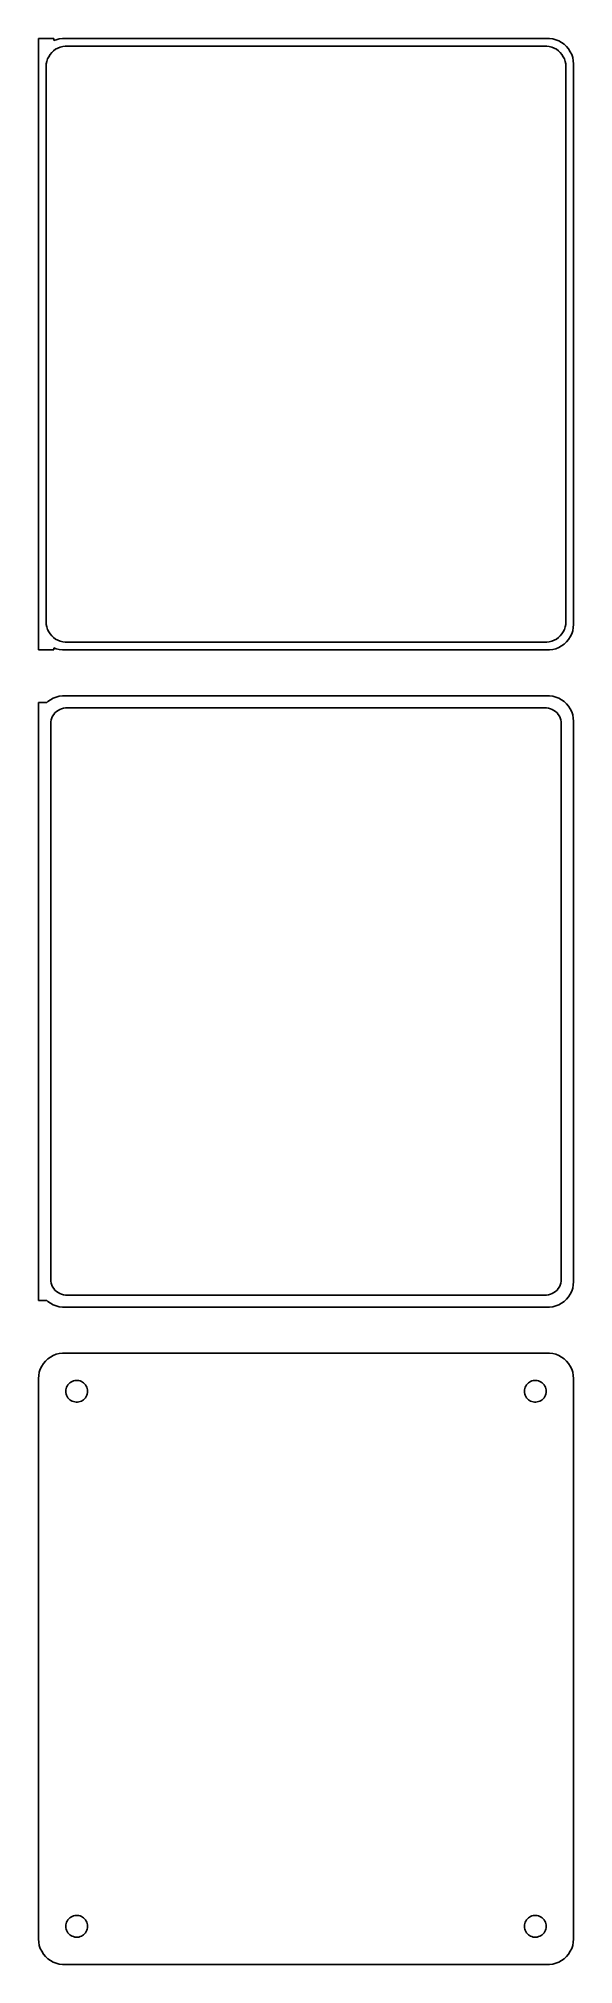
# Model space of a CAD drawing. Header units: metres. Extents: x -52 to 52, y 327 to 705.
import ezdxf

# ---------------------------------------------------------------- set-up
doc = ezdxf.new("R2010")
doc.units = ezdxf.units.M

msp = doc.modelspace()

# ---------------------------------------------------------------- linework, layer by layer
for p, q in [((-49.5, 704.979), (-52.5, 704.979)), ((-52.5, 704.979), (-52.5, 585.021)), ((-49.5, 704.575), (-49.5, 704.979)), ((-49.0451, 704.755), (-49.5, 704.575)), ((-49.1433, 702.877), (-48.7031, 703.119)), ((-48.4369, 704.911), (-49.0451, 704.755)), ((-48.7031, 703.119), (-48.2361, 703.304)), ((-47.8139, 704.99), (-48.4369, 704.911)), ((-48.2361, 703.304), (-47.7495, 703.429)), ((47.8139, 704.99), (-47.8139, 704.99)), ((-47.7495, 703.429), (-47.2512, 703.492)), ((-47.2512, 703.492), (47.2512, 703.492)), ((47.2512, 703.492), (47.7495, 703.429)), ((47.7495, 703.429), (48.2361, 703.304)), ((48.4369, 704.911), (47.8139, 704.99)), ((48.2361, 703.304), (48.7031, 703.119)), ((49.0451, 704.755), (48.4369, 704.911)), ((48.7031, 703.119), (49.1433, 702.877)), ((49.6289, 704.524), (49.0451, 704.755)), ((50.1791, 704.222), (49.6289, 704.524)), ((50.6871, 703.853), (50.1791, 704.222)), ((51.1448, 703.423), (50.6871, 703.853)), ((51.5451, 702.939), (51.1448, 703.423)), ((-51, 699.5), (-50.9685, 700.001)), ((-51, 590.5), (-51, 699.5)), ((-50.9685, 700.001), (-50.8743, 700.495)), ((-50.8743, 700.495), (-50.7191, 700.972)), ((-50.7191, 700.972), (-50.5052, 701.427)), ((-50.5052, 701.427), (-50.2361, 701.851)), ((-50.2361, 701.851), (-49.9159, 702.238)), ((-49.9159, 702.238), (-49.5497, 702.582)), ((-49.5497, 702.582), (-49.1433, 702.877)), ((49.1433, 702.877), (49.5497, 702.582)), ((49.5497, 702.582), (49.9159, 702.238)), ((49.9159, 702.238), (50.2361, 701.851)), ((50.2361, 701.851), (50.5052, 701.427)), ((50.5052, 701.427), (50.7191, 700.972)), ((50.7191, 700.972), (50.8743, 700.495)), ((50.8743, 700.495), (50.9685, 700.001)), ((50.9685, 700.001), (51, 699.5)), ((51, 699.5), (51, 590.5)), ((51.8815, 702.409), (51.5451, 702.939)), ((52.1489, 701.841), (51.8815, 702.409)), ((52.3429, 701.243), (52.1489, 701.841)), ((52.4606, 700.627), (52.3429, 701.243)), ((52.5, 700), (52.4606, 700.627)), ((52.5, 590), (52.5, 700)), ((-50.9685, 589.999), (-51, 590.5)), ((-50.8743, 589.505), (-50.9685, 589.999)), ((50.9685, 589.999), (50.8743, 589.505)), ((51, 590.5), (50.9685, 589.999)), ((52.4606, 589.373), (52.5, 590)), ((-50.7191, 589.028), (-50.8743, 589.505)), ((-50.5052, 588.573), (-50.7191, 589.028)), ((-50.2361, 588.149), (-50.5052, 588.573)), ((-49.9159, 587.762), (-50.2361, 588.149)), ((-49.5497, 587.418), (-49.9159, 587.762)), ((-49.1433, 587.123), (-49.5497, 587.418)), ((-48.7031, 586.881), (-49.1433, 587.123)), ((-48.2361, 586.696), (-48.7031, 586.881)), ((-47.7495, 586.571), (-48.2361, 586.696)), ((-47.2512, 586.508), (-47.7495, 586.571)), ((47.2512, 586.508), (-47.2512, 586.508)), ((47.7495, 586.571), (47.2512, 586.508)), ((48.2361, 586.696), (47.7495, 586.571)), ((48.7031, 586.881), (48.2361, 586.696)), ((49.1433, 587.123), (48.7031, 586.881)), ((49.5497, 587.418), (49.1433, 587.123)), ((49.9159, 587.762), (49.5497, 587.418)), ((50.2361, 588.149), (49.9159, 587.762)), ((50.1791, 585.778), (50.6871, 586.147)), ((50.5052, 588.573), (50.2361, 588.149)), ((50.7191, 589.028), (50.5052, 588.573)), ((50.6871, 586.147), (51.1448, 586.577)), ((50.8743, 589.505), (50.7191, 589.028)), ((51.1448, 586.577), (51.5451, 587.061)), ((51.5451, 587.061), (51.8815, 587.591)), ((51.8815, 587.591), (52.1489, 588.159)), ((52.1489, 588.159), (52.3429, 588.757)), ((52.3429, 588.757), (52.4606, 589.373)), ((-52.5, 585.021), (-49.5, 585.021)), ((-49.5, 585.021), (-49.5, 585.425)), ((-49.5, 585.425), (-49.0451, 585.245)), ((-49.0451, 585.245), (-48.4369, 585.089)), ((-48.4369, 585.089), (-47.8139, 585.01)), ((-47.8139, 585.01), (47.8139, 585.01)), ((47.8139, 585.01), (48.4369, 585.089)), ((48.4369, 585.089), (49.0451, 585.245)), ((49.0451, 585.245), (49.6289, 585.476)), ((49.6289, 585.476), (50.1791, 585.778)), ((-50.9, 574.653), (-52.5, 574.653)), ((-52.5, 574.653), (-52.5, 457.347)), ((-50.6871, 574.853), (-50.9, 574.653)), ((-50.1791, 575.222), (-50.6871, 574.853)), ((-49.6289, 575.524), (-50.1791, 575.222)), ((-49.0451, 575.755), (-49.6289, 575.524)), ((-48.4369, 575.911), (-49.0451, 575.755)), ((-47.8139, 575.99), (-48.4369, 575.911)), ((47.8139, 575.99), (-47.8139, 575.99)), ((48.4369, 575.911), (47.8139, 575.99)), ((49.0451, 575.755), (48.4369, 575.911)), ((49.6289, 575.524), (49.0451, 575.755)), ((50.1791, 575.222), (49.6289, 575.524)), ((50.6871, 574.853), (50.1791, 575.222)), ((51.1448, 574.423), (50.6871, 574.853)), ((-50.1129, 570.5), (-50.0884, 570.89)), ((-50.0884, 570.89), (-50.0151, 571.274)), ((-50.0151, 571.274), (-49.8943, 571.646)), ((-49.8943, 571.646), (-49.7279, 572)), ((-49.7279, 572), (-49.5184, 572.33)), ((-49.5184, 572.33), (-49.2692, 572.631)), ((-49.2692, 572.631), (-48.9842, 572.899)), ((-48.9842, 572.899), (-48.668, 573.128)), ((-48.668, 573.128), (-48.3254, 573.317)), ((-48.3254, 573.317), (-47.9619, 573.461)), ((-47.9619, 573.461), (-47.5833, 573.558)), ((-47.5833, 573.558), (-47.1954, 573.607)), ((-47.1954, 573.607), (47.1954, 573.607)), ((47.1954, 573.607), (47.5833, 573.558)), ((47.5833, 573.558), (47.9619, 573.461)), ((47.9619, 573.461), (48.3254, 573.317)), ((48.3254, 573.317), (48.668, 573.128)), ((48.668, 573.128), (48.9842, 572.899)), ((48.9842, 572.899), (49.2692, 572.631)), ((49.2692, 572.631), (49.5184, 572.33)), ((49.5184, 572.33), (49.7279, 572)), ((49.7279, 572), (49.8943, 571.646)), ((49.8943, 571.646), (50.0151, 571.274)), ((50.0151, 571.274), (50.0884, 570.89)), ((50.0884, 570.89), (50.1129, 570.5)), ((51.5451, 573.939), (51.1448, 574.423)), ((51.8815, 573.409), (51.5451, 573.939)), ((52.1489, 572.841), (51.8815, 573.409)), ((52.3429, 572.243), (52.1489, 572.841)), ((52.4606, 571.627), (52.3429, 572.243)), ((52.5, 571), (52.4606, 571.627)), ((52.5, 461), (52.5, 571)), ((-50.1129, 461.5), (-50.1129, 570.5)), ((50.1129, 570.5), (50.1129, 461.5)), ((-50.0884, 461.11), (-50.1129, 461.5)), ((50.1129, 461.5), (50.0884, 461.11)), ((-50.0151, 460.726), (-50.0884, 461.11)), ((-49.8943, 460.354), (-50.0151, 460.726)), ((-49.7279, 460), (-49.8943, 460.354)), ((-49.5184, 459.67), (-49.7279, 460)), ((-49.2692, 459.369), (-49.5184, 459.67)), ((-48.9842, 459.101), (-49.2692, 459.369)), ((-48.668, 458.872), (-48.9842, 459.101)), ((-48.3254, 458.683), (-48.668, 458.872)), ((-47.9619, 458.539), (-48.3254, 458.683)), ((-47.5833, 458.442), (-47.9619, 458.539)), ((-47.1954, 458.393), (-47.5833, 458.442)), ((47.1954, 458.393), (-47.1954, 458.393)), ((47.5833, 458.442), (47.1954, 458.393)), ((47.9619, 458.539), (47.5833, 458.442)), ((48.3254, 458.683), (47.9619, 458.539)), ((48.668, 458.872), (48.3254, 458.683)), ((48.9842, 459.101), (48.668, 458.872)), ((49.2692, 459.369), (48.9842, 459.101)), ((49.5184, 459.67), (49.2692, 459.369)), ((49.7279, 460), (49.5184, 459.67)), ((49.8943, 460.354), (49.7279, 460)), ((50.0151, 460.726), (49.8943, 460.354)), ((50.0884, 461.11), (50.0151, 460.726)), ((50.6871, 457.147), (51.1448, 457.577)), ((51.1448, 457.577), (51.5451, 458.061)), ((51.5451, 458.061), (51.8815, 458.591)), ((51.8815, 458.591), (52.1489, 459.159)), ((52.1489, 459.159), (52.3429, 459.757)), ((52.3429, 459.757), (52.4606, 460.373)), ((52.4606, 460.373), (52.5, 461)), ((-52.5, 457.347), (-50.9, 457.347)), ((-50.9, 457.347), (-50.6871, 457.147)), ((-50.6871, 457.147), (-50.1791, 456.778)), ((-50.1791, 456.778), (-49.6289, 456.476)), ((-49.6289, 456.476), (-49.0451, 456.245)), ((-49.0451, 456.245), (-48.4369, 456.089)), ((-48.4369, 456.089), (-47.8139, 456.01)), ((-47.8139, 456.01), (47.8139, 456.01)), ((47.8139, 456.01), (48.4369, 456.089)), ((48.4369, 456.089), (49.0451, 456.245)), ((49.0451, 456.245), (49.6289, 456.476)), ((49.6289, 456.476), (50.1791, 456.778)), ((50.1791, 456.778), (50.6871, 457.147)), ((-50.1791, 446.222), (-50.6871, 445.853)), ((-49.6289, 446.524), (-50.1791, 446.222)), ((-49.0451, 446.755), (-49.6289, 446.524)), ((-48.4369, 446.911), (-49.0451, 446.755)), ((-47.8139, 446.99), (-48.4369, 446.911)), ((47.8139, 446.99), (-47.8139, 446.99)), ((48.4369, 446.911), (47.8139, 446.99)), ((49.0451, 446.755), (48.4369, 446.911)), ((49.6289, 446.524), (49.0451, 446.755)), ((50.1791, 446.222), (49.6289, 446.524)), ((50.6871, 445.853), (50.1791, 446.222)), ((-52.4606, 442.627), (-52.5, 442)), ((-52.3429, 443.243), (-52.4606, 442.627)), ((-52.1489, 443.841), (-52.3429, 443.243)), ((-51.8815, 444.409), (-52.1489, 443.841)), ((-51.5451, 444.939), (-51.8815, 444.409)), ((-51.1448, 445.423), (-51.5451, 444.939)), ((-50.6871, 445.853), (-51.1448, 445.423)), ((51.1448, 445.423), (50.6871, 445.853)), ((51.5451, 444.939), (51.1448, 445.423)), ((51.8815, 444.409), (51.5451, 444.939)), ((52.1489, 443.841), (51.8815, 444.409)), ((52.3429, 443.243), (52.1489, 443.841)), ((52.4606, 442.627), (52.3429, 443.243)), ((52.5, 442), (52.4606, 442.627)), ((-52.5, 442), (-52.5, 332)), ((-47.1353, 439.5), (-47.1185, 439.768)), ((-47.1185, 439.232), (-47.1353, 439.5)), ((-47.1185, 439.768), (-47.0682, 440.031)), ((-47.0682, 438.969), (-47.1185, 439.232)), ((-47.0682, 440.031), (-46.9853, 440.286)), ((-46.9853, 438.714), (-47.0682, 438.969)), ((-46.9853, 440.286), (-46.8712, 440.529)), ((-46.8712, 438.471), (-46.9853, 438.714)), ((-46.8712, 440.529), (-46.7275, 440.755)), ((-46.7275, 438.245), (-46.8712, 438.471)), ((-46.7275, 440.755), (-46.5565, 440.962)), ((-46.5565, 440.962), (-46.3611, 441.145)), ((-46.3611, 441.145), (-46.1441, 441.303)), ((-46.1441, 441.303), (-45.9092, 441.432)), ((-45.9092, 441.432), (-45.6598, 441.531)), ((-45.6598, 441.531), (-45.4001, 441.597)), ((-45.4001, 441.597), (-45.1341, 441.631)), ((-45.1341, 441.631), (-44.8659, 441.631)), ((-44.8659, 441.631), (-44.5999, 441.597)), ((-44.5999, 441.597), (-44.3401, 441.531)), ((-44.3401, 441.531), (-44.0908, 441.432)), ((-44.0908, 441.432), (-43.8559, 441.303)), ((-43.8559, 441.303), (-43.6389, 441.145)), ((-43.6389, 441.145), (-43.4434, 440.962)), ((-43.4434, 440.962), (-43.2725, 440.755)), ((-43.2725, 440.755), (-43.1288, 440.529)), ((-43.1288, 438.471), (-43.2725, 438.245)), ((-43.1288, 440.529), (-43.0146, 440.286)), ((-43.0146, 438.714), (-43.1288, 438.471)), ((-43.0146, 440.286), (-42.9318, 440.031)), ((-42.9318, 438.969), (-43.0146, 438.714)), ((-42.9318, 440.031), (-42.8815, 439.768)), ((-42.8815, 439.232), (-42.9318, 438.969)), ((-42.8815, 439.768), (-42.8647, 439.5)), ((-42.8647, 439.5), (-42.8815, 439.232)), ((42.8647, 439.5), (42.8815, 439.768)), ((42.8815, 439.232), (42.8647, 439.5)), ((42.8815, 439.768), (42.9318, 440.031)), ((42.9318, 438.969), (42.8815, 439.232)), ((42.9318, 440.031), (43.0146, 440.286)), ((43.0146, 438.714), (42.9318, 438.969)), ((43.0146, 440.286), (43.1288, 440.529)), ((43.1288, 438.471), (43.0146, 438.714)), ((43.1288, 440.529), (43.2725, 440.755)), ((43.2725, 438.245), (43.1288, 438.471)), ((43.2725, 440.755), (43.4434, 440.962)), ((43.4434, 440.962), (43.6389, 441.145)), ((43.6389, 441.145), (43.8559, 441.303)), ((43.8559, 441.303), (44.0908, 441.432)), ((44.0908, 441.432), (44.3401, 441.531)), ((44.3401, 441.531), (44.5999, 441.597)), ((44.5999, 441.597), (44.8659, 441.631)), ((44.8659, 441.631), (45.1341, 441.631)), ((45.1341, 441.631), (45.4001, 441.597)), ((45.4001, 441.597), (45.6598, 441.531)), ((45.6598, 441.531), (45.9092, 441.432)), ((45.9092, 441.432), (46.1441, 441.303)), ((46.1441, 441.303), (46.3611, 441.145)), ((46.3611, 441.145), (46.5565, 440.962)), ((46.5565, 440.962), (46.7275, 440.755)), ((46.7275, 440.755), (46.8712, 440.529)), ((46.8712, 438.471), (46.7275, 438.245)), ((46.8712, 440.529), (46.9853, 440.286)), ((46.9853, 438.714), (46.8712, 438.471)), ((46.9853, 440.286), (47.0682, 440.031)), ((47.0682, 438.969), (46.9853, 438.714)), ((47.0682, 440.031), (47.1185, 439.768)), ((47.1185, 439.232), (47.0682, 438.969)), ((47.1185, 439.768), (47.1353, 439.5)), ((47.1353, 439.5), (47.1185, 439.232)), ((52.5, 332), (52.5, 442)), ((-46.5565, 438.038), (-46.7275, 438.245)), ((-46.3611, 437.855), (-46.5565, 438.038)), ((-46.1441, 437.697), (-46.3611, 437.855)), ((-45.9092, 437.568), (-46.1441, 437.697)), ((-45.6598, 437.469), (-45.9092, 437.568)), ((-45.4001, 437.403), (-45.6598, 437.469)), ((-45.1341, 437.369), (-45.4001, 437.403)), ((-44.8659, 437.369), (-45.1341, 437.369)), ((-44.5999, 437.403), (-44.8659, 437.369)), ((-44.3401, 437.469), (-44.5999, 437.403)), ((-44.0908, 437.568), (-44.3401, 437.469)), ((-43.8559, 437.697), (-44.0908, 437.568)), ((-43.6389, 437.855), (-43.8559, 437.697)), ((-43.4434, 438.038), (-43.6389, 437.855)), ((-43.2725, 438.245), (-43.4434, 438.038)), ((43.4434, 438.038), (43.2725, 438.245)), ((43.6389, 437.855), (43.4434, 438.038)), ((43.8559, 437.697), (43.6389, 437.855)), ((44.0908, 437.568), (43.8559, 437.697)), ((44.3401, 437.469), (44.0908, 437.568)), ((44.5999, 437.403), (44.3401, 437.469)), ((44.8659, 437.369), (44.5999, 437.403)), ((45.1341, 437.369), (44.8659, 437.369)), ((45.4001, 437.403), (45.1341, 437.369)), ((45.6598, 437.469), (45.4001, 437.403)), ((45.9092, 437.568), (45.6598, 437.469)), ((46.1441, 437.697), (45.9092, 437.568)), ((46.3611, 437.855), (46.1441, 437.697)), ((46.5565, 438.038), (46.3611, 437.855)), ((46.7275, 438.245), (46.5565, 438.038)), ((-46.1441, 336.303), (-45.9092, 336.432)), ((-45.9092, 336.432), (-45.6598, 336.531)), ((-45.6598, 336.531), (-45.4001, 336.597)), ((-45.4001, 336.597), (-45.1341, 336.631)), ((-45.1341, 336.631), (-44.8659, 336.631)), ((-44.8659, 336.631), (-44.5999, 336.597)), ((-44.5999, 336.597), (-44.3401, 336.531)), ((-44.3401, 336.531), (-44.0908, 336.432)), ((-44.0908, 336.432), (-43.8559, 336.303)), ((43.8559, 336.303), (44.0908, 336.432)), ((44.0908, 336.432), (44.3401, 336.531)), ((44.3401, 336.531), (44.5999, 336.597)), ((44.5999, 336.597), (44.8659, 336.631)), ((44.8659, 336.631), (45.1341, 336.631)), ((45.1341, 336.631), (45.4001, 336.597)), ((45.4001, 336.597), (45.6598, 336.531)), ((45.6598, 336.531), (45.9092, 336.432)), ((45.9092, 336.432), (46.1441, 336.303)), ((-47.1353, 334.5), (-47.1185, 334.768)), ((-47.1185, 334.232), (-47.1353, 334.5)), ((-47.1185, 334.768), (-47.0682, 335.031)), ((-47.0682, 333.969), (-47.1185, 334.232)), ((-47.0682, 335.031), (-46.9853, 335.286)), ((-46.9853, 333.714), (-47.0682, 333.969)), ((-46.9853, 335.286), (-46.8712, 335.529)), ((-46.8712, 333.471), (-46.9853, 333.714)), ((-46.8712, 335.529), (-46.7275, 335.755)), ((-46.7275, 333.245), (-46.8712, 333.471)), ((-46.7275, 335.755), (-46.5565, 335.962)), ((-46.5565, 333.038), (-46.7275, 333.245)), ((-46.5565, 335.962), (-46.3611, 336.145)), ((-46.3611, 332.855), (-46.5565, 333.038)), ((-46.3611, 336.145), (-46.1441, 336.303)), ((-46.1441, 332.697), (-46.3611, 332.855)), ((-45.9092, 332.568), (-46.1441, 332.697)), ((-43.8559, 332.697), (-44.0908, 332.568)), ((-43.8559, 336.303), (-43.6389, 336.145)), ((-43.6389, 332.855), (-43.8559, 332.697)), ((-43.6389, 336.145), (-43.4434, 335.962)), ((-43.4434, 333.038), (-43.6389, 332.855)), ((-43.4434, 335.962), (-43.2725, 335.755)), ((-43.2725, 333.245), (-43.4434, 333.038)), ((-43.2725, 335.755), (-43.1288, 335.529)), ((-43.1288, 333.471), (-43.2725, 333.245)), ((-43.1288, 335.529), (-43.0146, 335.286)), ((-43.0146, 333.714), (-43.1288, 333.471)), ((-43.0146, 335.286), (-42.9318, 335.031)), ((-42.9318, 333.969), (-43.0146, 333.714)), ((-42.9318, 335.031), (-42.8815, 334.768)), ((-42.8815, 334.232), (-42.9318, 333.969)), ((-42.8815, 334.768), (-42.8647, 334.5)), ((-42.8647, 334.5), (-42.8815, 334.232)), ((42.8647, 334.5), (42.8815, 334.768)), ((42.8815, 334.232), (42.8647, 334.5)), ((42.8815, 334.768), (42.9318, 335.031)), ((42.9318, 333.969), (42.8815, 334.232)), ((42.9318, 335.031), (43.0146, 335.286)), ((43.0146, 333.714), (42.9318, 333.969)), ((43.0146, 335.286), (43.1288, 335.529)), ((43.1288, 333.471), (43.0146, 333.714)), ((43.1288, 335.529), (43.2725, 335.755)), ((43.2725, 333.245), (43.1288, 333.471)), ((43.2725, 335.755), (43.4434, 335.962)), ((43.4434, 333.038), (43.2725, 333.245)), ((43.4434, 335.962), (43.6389, 336.145)), ((43.6389, 332.855), (43.4434, 333.038)), ((43.6389, 336.145), (43.8559, 336.303)), ((43.8559, 332.697), (43.6389, 332.855)), ((44.0908, 332.568), (43.8559, 332.697)), ((46.1441, 332.697), (45.9092, 332.568)), ((46.1441, 336.303), (46.3611, 336.145)), ((46.3611, 332.855), (46.1441, 332.697)), ((46.3611, 336.145), (46.5565, 335.962)), ((46.5565, 333.038), (46.3611, 332.855)), ((46.5565, 335.962), (46.7275, 335.755)), ((46.7275, 333.245), (46.5565, 333.038)), ((46.7275, 335.755), (46.8712, 335.529)), ((46.8712, 333.471), (46.7275, 333.245)), ((46.8712, 335.529), (46.9853, 335.286)), ((46.9853, 333.714), (46.8712, 333.471)), ((46.9853, 335.286), (47.0682, 335.031)), ((47.0682, 333.969), (46.9853, 333.714)), ((47.0682, 335.031), (47.1185, 334.768)), ((47.1185, 334.232), (47.0682, 333.969)), ((47.1185, 334.768), (47.1353, 334.5)), ((47.1353, 334.5), (47.1185, 334.232)), ((-52.5, 332), (-52.4606, 331.373)), ((-52.4606, 331.373), (-52.3429, 330.757)), ((-52.3429, 330.757), (-52.1489, 330.159)), ((-52.1489, 330.159), (-51.8815, 329.591)), ((-51.8815, 329.591), (-51.5451, 329.061)), ((-51.5451, 329.061), (-51.1448, 328.577)), ((-45.6598, 332.469), (-45.9092, 332.568)), ((-45.4001, 332.403), (-45.6598, 332.469)), ((-45.1341, 332.369), (-45.4001, 332.403)), ((-44.8659, 332.369), (-45.1341, 332.369)), ((-44.5999, 332.403), (-44.8659, 332.369)), ((-44.3401, 332.469), (-44.5999, 332.403)), ((-44.0908, 332.568), (-44.3401, 332.469)), ((44.3401, 332.469), (44.0908, 332.568)), ((44.5999, 332.403), (44.3401, 332.469)), ((44.8659, 332.369), (44.5999, 332.403)), ((45.1341, 332.369), (44.8659, 332.369)), ((45.4001, 332.403), (45.1341, 332.369)), ((45.6598, 332.469), (45.4001, 332.403)), ((45.9092, 332.568), (45.6598, 332.469)), ((51.1448, 328.577), (51.5451, 329.061)), ((51.5451, 329.061), (51.8815, 329.591)), ((51.8815, 329.591), (52.1489, 330.159)), ((52.1489, 330.159), (52.3429, 330.757)), ((52.3429, 330.757), (52.4606, 331.373)), ((52.4606, 331.373), (52.5, 332)), ((-51.1448, 328.577), (-50.6871, 328.147)), ((-50.6871, 328.147), (-50.1791, 327.778)), ((-50.1791, 327.778), (-49.6289, 327.476)), ((-49.6289, 327.476), (-49.0451, 327.245)), ((-49.0451, 327.245), (-48.4369, 327.089)), ((-48.4369, 327.089), (-47.8139, 327.01)), ((-47.8139, 327.01), (47.8139, 327.01)), ((47.8139, 327.01), (48.4369, 327.089)), ((48.4369, 327.089), (49.0451, 327.245)), ((49.0451, 327.245), (49.6289, 327.476)), ((49.6289, 327.476), (50.1791, 327.778)), ((50.1791, 327.778), (50.6871, 328.147)), ((50.6871, 328.147), (51.1448, 328.577))]:
    msp.add_line(p, q)

doc.saveas('drawing.dxf')
